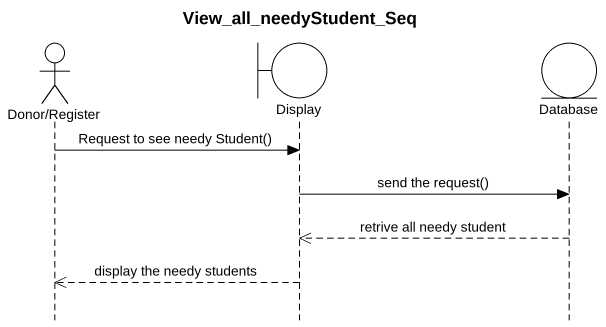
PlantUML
@startuml
title View_all_needyStudent_Seq
hide footbox
actor "Donor/Register" as Donor_Register
boundary Display
entity "Database" as Database_

Donor_Register -> Display : Request to see needy Student()
Display -> Database_ : send the request()
Database_ -->> Display : retrive all needy student
Display -->> Donor_Register : display the needy students
@enduml
